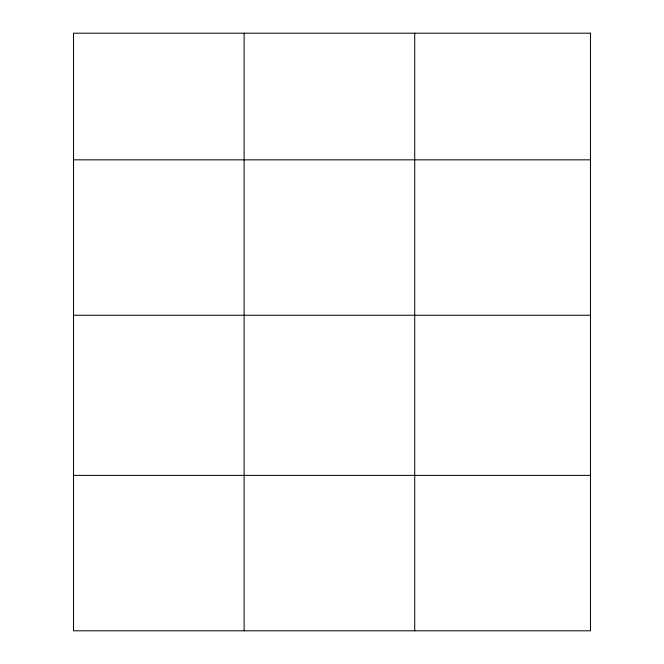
<?xml version="1.0" encoding="UTF-8"?>
<svg xmlns="http://www.w3.org/2000/svg" width="664" height="664" viewBox="0 0 664 664"><rect width="100%" height="100%" fill="white"/><g stroke="black" fill="none" stroke-linecap="round" stroke-linejoin="round"><path stroke-width="1" d="M73.53 159.833L590.47 159.833M73.53 315.251L590.47 315.251M73.53 475.382L590.47 475.382M414.709 33.2L414.709 630.8M244.12 33.2L244.12 630.8M590.47 33.2L73.53 33.2L73.53 630.8L590.47 630.8L590.47 33.2"/></g></svg>
